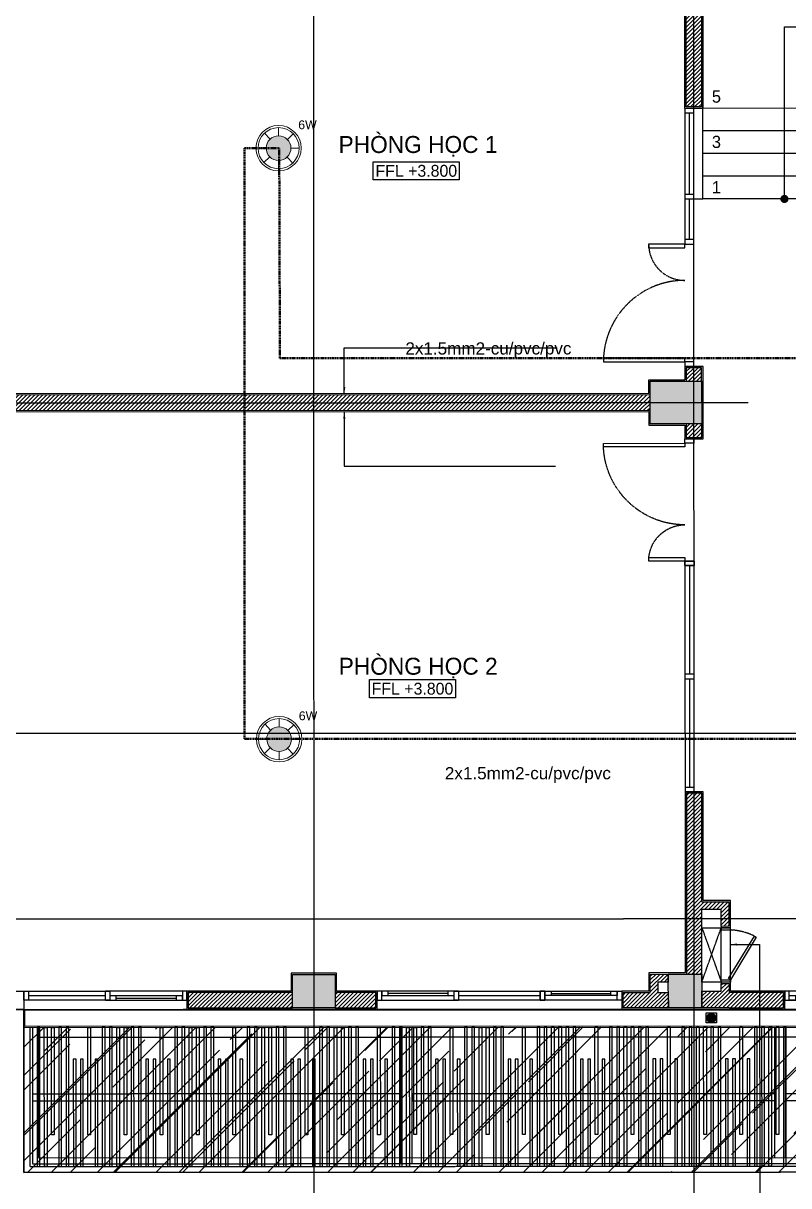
# Model space of a CAD drawing. Header units: inches. Extents: x 1721084 to 1854744, y 225101 to 488646.
# Drawn here: x 1816616 to 1825070, y 330174 to 343018 of the extents above; entities that cross this region are included whole.
import ezdxf
from ezdxf.enums import TextEntityAlignment as Align

# ---------------------------------------------------------------- set-up
doc = ezdxf.new("R2010")
doc.units = ezdxf.units.IN
doc.header["$MEASUREMENT"] = 0
doc.set_wipeout_variables(frame=1)
for name, pattern in [('ACAD_ISO03W100', [30, 12, -18]), ('DASHED', [19.05, 12.7, -6.35]), ('X-PL-T2$0$X-GRID-T2$0$CENTER2', [1.125, 0.75, -0.125, 0.125, -0.125]), ('X-PL-T2$0$X-PL-T2$0$DASHEDX2', [1.5, 1, -0.5]), ('X-PL-T2$0$X-PL-T2$0$HIDDEN2', [0.1875, 0.125, -0.0625])]:
    doc.linetypes.add(name, pattern=pattern)
for name, color, linetype in [('A-ANNO-DIM 100', 252, 'Continuous'), ('e-WIRE', 6, 'ACAD_ISO03W100'), ('X-PL-T2$0$A-ANNO-NOTE-ENG', 250, 'Continuous'), ('X-PL-T2$0$A-XREF', 250, 'Continuous'), ('X-PL-T2$0$X-COLUM-T2$0$A-FLOR-COLS-CONC', 250, 'Continuous'), ('X-PL-T2$0$X-COLUM-T2$0$A-FLOR-PATT', 250, 'Continuous'), ('X-PL-T2$0$X-GRID-T2$0$A-GRID', 9, 'X-PL-T2$0$X-GRID-T2$0$CENTER2'), ('X-PL-T2$0$X-PL-T2$0$A-ANNO-RNAM', 250, 'Continuous'), ('X-PL-T2$0$X-PL-T2$0$A-FLOR', 250, 'Continuous'), ('X-PL-T2$0$X-PL-T2$0$A-FLOR-ABOV', 250, 'X-PL-T2$0$X-PL-T2$0$HIDDEN2'), ('X-PL-T2$0$X-PL-T2$0$A-FLOR-DOOR', 250, 'Continuous'), ('X-PL-T2$0$X-PL-T2$0$A-FLOR-MED', 33, 'Continuous'), ('X-PL-T2$0$X-PL-T2$0$A-FLOR-PATT', 250, 'Continuous'), ('X-PL-T2$0$X-PL-T2$0$A-FLOR-STRS-NOTE', 250, 'Continuous'), ('X-PL-T2$0$X-PL-T2$0$A-FLOR-WALL', 250, 'Continuous'), ('X-PL-T2$0$X-PL-T2$0$A-FLOR-WALL-FNSH', 250, 'Continuous'), ('X-PL-T2$0$X-PL-T2$0$A-FLOR-WALL-PART', 250, 'Continuous'), ('X-PL-T2$0$X-PL-T2$0$A-FLOR-WDW', 250, 'Continuous'), ('X-PL-T2$0$X-PL-T2$0$A-FURN-EQPM', 250, 'Continuous'), ('X-PL-T2$0$X-PL-T2$0$A-XREF', 250, 'Continuous'), ('X-PL-T2$0$X-PL-T2$0$I-ANNO-LEVL-PLAN', 250, 'Continuous')]:
    doc.layers.add(name, color=color, linetype=linetype)
doc.layers.add('Chi tiet TB1', color=6, linetype='Continuous', lineweight=13)
doc.layers.add('TTLL', color=252, linetype='DASHED', lineweight=50)
doc.layers.add('Vien TB', color=7, linetype='Continuous', lineweight=18, true_color=0x009e00)
doc.styles.add('HDUNGARC', font='vn_vni.shx')
doc.styles.get("Standard").update_dxf_attribs({"font": 'arial.ttf'})
doc.styles.add('X-PL-T2$0$HDUNGARC', font='vn_vni.shx')
doc.styles.add('X-PL-T2$0$X-PL-T2$0$SYMBTEXT', font='VAVON_.TTF')
doc.dimstyles.new('X-PL-T2$0$DIM-75', dxfattribs={"dimscale": 75, "dimtxt": 2, "dimasz": 1, "dimexe": 1, "dimexo": 1, "dimgap": 0.5, "dimtad": 1, "dimdec": 0, "dimzin": 0, "dimdsep": 46, "dimtxsty": 'X-PL-T2$0$HDUNGARC', "dimblk": 'X-PL-T2$0$_ArchTick', "dimcen": 2, "dimdle": 1, "dimclrd": 256, "dimclre": 9, "dimclrt": 3, "dimadec": 0, "dimazin": 0, "dimtfac": 1, "dimtdec": 0, "dimtix": 1, "dimtmove": 2, "dimatfit": 2, "dimfxl": 1, "dimtolj": 1, "dimtzin": 0, "dimarcsym": 2})

# ---------------------------------------------------------------- blocks, each defined once
blk = doc.blocks.new('X-PL-T2$0$X-PL-T2$0$thang 21 bâc')
for points in [[(1850, -2800), (0, -2800), (0, 0), (6200, 0), (6200, -2800), (4350, -2800)], [(1850, -1800), (1850, 0), (2100, 0), (2100, -1800), (1850, -1800)], [(2100, -1800), (2100, 0), (2350, 0), (2350, -1800), (2100, -1800)], [(2350, -1800), (2350, 0), (2600, 0), (2600, -1800), (2350, -1800)], [(2600, -1800), (2600, 0), (2850, 0), (2850, -1800), (2600, -1800)], [(2850, -1800), (2850, 0), (3100, 0), (3100, -1800), (2850, -1800)], [(3100, -1800), (3100, 0), (3350, 0)], [(3100, -1800), (3350, 0)], [(3350, 0), (3600, 0), (3600, -1800), (3350, -1800)], [(3350, -1800), (3600, 0)], [(3600, -1800), (3600, 0), (3850, 0), (3850, -1800), (3600, -1800)], [(3850, -1800), (3850, 0), (4100, 0), (4100, -1800), (3850, -1800)], [(4100, -1800), (4100, 0), (4350, 0), (4350, -1800), (4100, -1800)], [(1850, -1800), (0, -1800)], [(1850, -2800), (1850, -1800), (4350, -1800), (4350, -2800)], [(3350, -1800), (3100, -1800)], [(6200, -1800), (4350, -1800)], [(1850, -2050), (0, -2050)], [(6200, -2050), (4350, -2050)], [(1850, -2300), (0, -2300)], [(6200, -2300), (4350, -2300)], [(1850, -2550), (0, -2550)], [(6200, -2550), (4350, -2550)], [(1850, -2800), (0, -2800)], [(6200, -2800), (4350, -2800)]]:
    blk.add_lwpolyline(points)
blk = doc.blocks.new('X-PL-T2$0$X-PL-T2$0$Class door 1400')
for points in [[(50, 1000), (50, 100), (90, 100), (90, 1000)], [(1310, 500), (1310, 100), (1350, 100), (1350, 500)], [(0, 100), (0, 0), (50, 0), (50, 100)], [(1350, 100), (1350, 0), (1400, 0), (1400, 100)]]:
    blk.add_lwpolyline(points, close=True)
at = {"color": 251, "linetype": 'X-PL-T2$0$X-PL-T2$0$DASHEDX2'}
for centre, radius, start, end in [((50, 100), 900, 0, 90), ((1350, 100), 400, 90, 180)]:
    blk.add_arc(centre, radius, start, end, dxfattribs=at)
blk = doc.blocks.new('*U592')
for points in [[(0, 0), (50, 0), (50, 100), (0, 100)], [(0, 0), (550, 0), (550, 100), (0, 100)], [(500, 0), (550, 0), (550, 100), (500, 100)]]:
    blk.add_lwpolyline(points, close=True)
at = {"color": 8}
blk.add_lwpolyline([(50, 50), (500, 50)], dxfattribs=at)
blk = doc.blocks.new('*U593')
for points in [[(0, 0), (50, 0), (50, 100), (0, 100)], [(0, 0), (1000, 0), (1000, 100), (0, 100)], [(950, 0), (1000, 0), (1000, 100), (950, 100)]]:
    blk.add_lwpolyline(points, close=True)
at = {"color": 8}
blk.add_lwpolyline([(50, 50), (950, 50)], dxfattribs=at)
blk = doc.blocks.new('X-PL-T2$0$X-COLUM-T2')
at = {"layer": 'X-PL-T2$0$X-COLUM-T2$0$A-FLOR-PATT'}
h = blk.add_hatch(dxfattribs=at)
h.set_pattern_fill('!BTCT', color=250, scale=20, pattern_type=2)
h.set_pattern_definition([(50, (0, 0), (143.45204, -12.5504), [15, -165]), (355, (0, 0), (-27.7503, 150.4384), [12, -132]), (100.4514, (11.95, -1.05), (115.7019, 137.8879), [12.748, -140.2284]), (46.1842, (0, 40), (213.4482, -33.1038), [22.5, -247.5]), (96.6356, (17.79, 37.24), (186.9325, 194.8236), [19.122, -210.3426]), (351.1842, (0, 40), (186.9324, 194.8237), [18, -198]), (21, (20, 30), (119.3814, -80.5238), [15, -165]), (326, (20, 30), (48.6631, 145.03), [12, -132]), (71.4514, (29.95, 23.29), (168.0445, 64.5061), [12.748, -140.2284]), (37.5, (0, 0), (2.43197, 66.57877), [0, -130.4, 0, -134, 0, -132.5]), (7.5, (0, 0), (52.6139, 78.88234), [0, -76.4, 0, -127.4, 0, -50.5]), (327.5, (-44.6, 0), (106.76449, -4.51097), [0, -50, 0, -156, 0, -207]), (317.5, (-64.6, 0), (116.63723, 20.021), [0, -65, 0, -103.6, 0, -147]), (45, (0, 0), (-60.10408, 60.10408), []), (45, (0, 24.5), (-60.10408, 60.10408), [])])
h.paths.add_polyline_path([(20685, 3915), (20685, 4285), (20315, 4285), (20315, 3915)])
h.paths.add_polyline_path([(20685, 685), (19915, 685), (19915, 375), (20685, 375)])
h.paths.add_polyline_path([(15485, -715), (14815, -715), (14815, -985), (15485, -985)])
h.paths.add_polyline_path([(15015, 3915), (15385, 3915), (15385, 4385), (15015, 4385)])
h.paths.add_polyline_path([(8785, 5465), (8785, 5935), (8215, 5935), (8215, 5465)])
h.paths.add_polyline_path([(4735, -985), (4735, -615), (4265, -615), (4265, -985)])
h.paths.add_polyline_path([(8415, -985), (8785, -985), (8785, -615), (8415, -615)])
h.paths.add_polyline_path([(8785, 11337), (8415, 11358), (8415, 10965), (8785, 10965)])
h.paths.add_polyline_path([(20685, 10634), (20315, 10656), (20315, 10215), (20685, 10215)])
h.paths.add_polyline_path([(4735, 11576), (4265, 11603), (4265, 11215), (4735, 11215)])
h.paths.add_polyline_path([(15, 11335), (15, 10965), (385, 10965), (385, 11335)])
h.paths.add_polyline_path([(15, 5935), (15, 5465), (585, 5465), (585, 5935)])
h.paths.add_polyline_path([(385, 15), (385, 385), (15, 385), (15, 15)])
at = {"layer": 'X-PL-T2$0$X-COLUM-T2$0$A-FLOR-COLS-CONC'}
for points in [[(8215, 5935), (8785, 5935), (8785, 5465), (8215, 5465)], [(8415, -615), (8785, -615), (8785, -985), (8415, -985)]]:
    blk.add_lwpolyline(points, close=True, dxfattribs=at)
blk.add_lwpolyline([(4735, -615), (4735, -985), (4265, -985), (4265, -615), (4735, -615), (4735, -615)], dxfattribs=at)
blk = doc.blocks.new('X-PL-T2$0$X-PL-T2$0$gen dien')
for p, q in [((-100, 0), (-100, 600)), ((0, 600), (-100, 600)), ((-100, 600), (-100, 575)), ((-100, 575), (0, 575)), ((0, 0), (0, 600)), ((0, 575), (0, 600)), ((-100, 0), (-100, 25)), ((-100, 25), (0, 25)), ((0, 0), (-100, 0)), ((0, 25), (0, 0))]:
    blk.add_line(p, q)
blk.add_lwpolyline([(286, 495), (0, 25), (-21, 38), (265, 508), (286, 495)])
at = {"color": 8, "linetype": 'X-PL-T2$0$X-PL-T2$0$DASHEDX2'}
blk.add_arc((-36, -122), 698, 64.4714, 87.0336, dxfattribs=at)
at = {"layer": 'X-PL-T2$0$X-PL-T2$0$A-FLOR-ABOV', "linetype": 'X-PL-T2$0$X-PL-T2$0$DASHEDX2'}
for p, q in [((-315, 600), (-100, 0)), ((-315, 0), (-100, 600)), ((-315, 600), (-100, 600)), ((-315, 0), (-315, 600)), ((-100, 0), (-315, 0))]:
    blk.add_line(p, q, dxfattribs=at)
blk = doc.blocks.new('*U605')
at = {"color": 0, "ltscale": 40}
for p, q in [((-600, 100), (300, 100)), ((300, 0), (-600, 0))]:
    blk.add_line(p, q, dxfattribs=at)
at = {"ltscale": 40}
for p, q in [((180, 75), (-480, 75)), ((-480, 50), (180, 50))]:
    blk.add_line(p, q, dxfattribs=at)
at = {"color": 0, "lineweight": -2}
for points in [[(-600, 100), (-550, 100), (-550, 0), (-600, 0)], [(300, 100), (250, 100), (250, 0), (300, 0)]]:
    blk.add_lwpolyline(points, close=True, dxfattribs=at)
at = {"ltscale": 40}
for points in [[(-550, 50), (-480, 50), (-480, 100), (-550, 100)], [(180, 50), (250, 50), (250, 100), (180, 100)]]:
    blk.add_lwpolyline(points, close=True, dxfattribs=at)
blk = doc.blocks.new('X-PL-T2$0$X-PL-T2$0$IDEN-ELEV-PLAN')
blk.add_wipeout([(-6.33, -1.33), (-6.33, 1.33), (6.33, 1.33), (6.33, -1.33)])
blk.add_lwpolyline([(-6.33, -1.33), (-6.33, 1.33), (6.33, 1.33), (6.33, -1.33)], close=True)
at = {"color": 2, "style": 'X-PL-T2$0$X-PL-T2$0$SYMBTEXT'}
blk.add_attdef('EL0.000', text='', height=2, dxfattribs=at).set_placement((0, 0), align=Align.MIDDLE)
blk = doc.blocks.new('*U619')
at = {"color": 0, "ltscale": 40}
for p, q in [((-600, 100), (300, 100)), ((300, 0), (-600, 0))]:
    blk.add_line(p, q, dxfattribs=at)
at = {"ltscale": 40}
for p, q in [((-480, 50), (180, 50)), ((180, 25), (-480, 25))]:
    blk.add_line(p, q, dxfattribs=at)
at = {"color": 0, "lineweight": -2}
for points in [[(-600, 100), (-550, 100), (-550, 0), (-600, 0)], [(300, 100), (250, 100), (250, 0), (300, 0)]]:
    blk.add_lwpolyline(points, close=True, dxfattribs=at)
at = {"ltscale": 40}
for points in [[(-550, 50), (-480, 50), (-480, 0), (-550, 0)], [(180, 50), (250, 50), (250, 0), (180, 0)]]:
    blk.add_lwpolyline(points, close=True, dxfattribs=at)
blk = doc.blocks.new('*U606')
for points in [[(0, 0), (50, 0), (50, 100), (0, 100)], [(0, 0), (950, 0), (950, 100), (0, 100)], [(900, 0), (950, 0), (950, 100), (900, 100)]]:
    blk.add_lwpolyline(points, close=True)
at = {"color": 8}
blk.add_lwpolyline([(50, 50), (900, 50)], dxfattribs=at)
blk = doc.blocks.new('X-PL-T2$0$X-PL-T2$0$A$C70671BA8')
at = {"color": 0, "linetype": 'ByBlock', "ltscale": 10}
for points in [[(-16080, 0), (-16050, 0), (-16050, 1535), (-16080, 1535)], [(-15970, 0), (-16000, 0), (-16000, 1535), (-15970, 1535)], [(-15840, 0), (-15810, 0), (-15810, 1535), (-15840, 1535)], [(-15760, 0), (-15730, 0), (-15730, 1535), (-15760, 1535)], [(-15520, 1535), (-15490, 1535), (-15490, 350), (-15520, 350)], [(-15360, 0), (-15330, 0), (-15330, 1535), (-15360, 1535)], [(-15280, 0), (-15250, 0), (-15250, 1535), (-15280, 1535)], [(-15170, 0), (-15200, 0), (-15200, 1535), (-15170, 1535)], [(-15040, 0), (-15010, 0), (-15010, 1535), (-15040, 1535)], [(-14960, 0), (-14930, 0), (-14930, 1535), (-14960, 1535)], [(-14720, 1535), (-14690, 1535), (-14690, 350), (-14720, 350)], [(-14560, 0), (-14530, 0), (-14530, 1535), (-14560, 1535)], [(-14480, 0), (-14450, 0), (-14450, 1535), (-14480, 1535)], [(-14370, 0), (-14400, 0), (-14400, 1535), (-14370, 1535)], [(-14240, 0), (-14210, 0), (-14210, 1535), (-14240, 1535)], [(-14160, 0), (-14130, 0), (-14130, 1535), (-14160, 1535)], [(-13920, 1535), (-13890, 1535), (-13890, 350), (-13920, 350)], [(-13760, 0), (-13730, 0), (-13730, 1535), (-13760, 1535)], [(-13680, 0), (-13650, 0), (-13650, 1535), (-13680, 1535)], [(-13570, 0), (-13600, 0), (-13600, 1535), (-13570, 1535)], [(-13440, 0), (-13410, 0), (-13410, 1535), (-13440, 1535)], [(-13360, 0), (-13330, 0), (-13330, 1535), (-13360, 1535)], [(-13120, 1535), (-13090, 1535), (-13090, 350), (-13120, 350)], [(-12960, 0), (-12930, 0), (-12930, 1535), (-12960, 1535)], [(-12880, 0), (-12850, 0), (-12850, 1535), (-12880, 1535)], [(-12770, 0), (-12800, 0), (-12800, 1535), (-12770, 1535)], [(-12640, 0), (-12610, 0), (-12610, 1535), (-12640, 1535)], [(-12560, 0), (-12530, 0), (-12530, 1535), (-12560, 1535)], [(-12320, 1535), (-12290, 1535), (-12290, 350), (-12320, 350)], [(-12160, 0), (-12130, 0), (-12130, 1535), (-12160, 1535)], [(-12080, 0), (-12050, 0), (-12050, 1535), (-12080, 1535)], [(-11970, 0), (-12000, 0), (-12000, 1535), (-11970, 1535)], [(-11840, 0), (-11810, 0), (-11810, 1535), (-11840, 1535)], [(-11760, 0), (-11730, 0), (-11730, 1535), (-11760, 1535)], [(-11520, 1535), (-11490, 1535), (-11490, 350), (-11520, 350)], [(-11360, 0), (-11330, 0), (-11330, 1535), (-11360, 1535)], [(-11280, 0), (-11250, 0), (-11250, 1535), (-11280, 1535)], [(-11170, 0), (-11200, 0), (-11200, 1535), (-11170, 1535)], [(-11040, 0), (-11010, 0), (-11010, 1535), (-11040, 1535)], [(-10960, 0), (-10930, 0), (-10930, 1535), (-10960, 1535)], [(-10720, 1535), (-10690, 1535), (-10690, 350), (-10720, 350)], [(-10560, 0), (-10530, 0), (-10530, 1535), (-10560, 1535)], [(-10480, 0), (-10450, 0), (-10450, 1535), (-10480, 1535)], [(-10370, 0), (-10400, 0), (-10400, 1535), (-10370, 1535)], [(-10240, 0), (-10210, 0), (-10210, 1535), (-10240, 1535)], [(-10160, 0), (-10130, 0), (-10130, 1535), (-10160, 1535)], [(-9920, 1535), (-9890, 1535), (-9890, 350), (-9920, 350)], [(-9760, 0), (-9730, 0), (-9730, 1535), (-9760, 1535)], [(-9680, 0), (-9650, 0), (-9650, 1535), (-9680, 1535)], [(-9570, 0), (-9600, 0), (-9600, 1535), (-9570, 1535)], [(-9440, 0), (-9410, 0), (-9410, 1535), (-9440, 1535)], [(-9360, 0), (-9330, 0), (-9330, 1535), (-9360, 1535)], [(-9120, 1535), (-9090, 1535), (-9090, 350), (-9120, 350)], [(-8960, 0), (-8930, 0), (-8930, 1535), (-8960, 1535)], [(-8880, 0), (-8850, 0), (-8850, 1535), (-8880, 1535)], [(-8770, 0), (-8800, 0), (-8800, 1535), (-8770, 1535)], [(-8640, 0), (-8610, 0), (-8610, 1535), (-8640, 1535)], [(-8560, 0), (-8530, 0), (-8530, 1535), (-8560, 1535)], [(-8320, 1535), (-8290, 1535), (-8290, 350), (-8320, 350)], [(-8160, 0), (-8130, 0), (-8130, 1535), (-8160, 1535)], [(-8080, 0), (-8050, 0), (-8050, 1535), (-8080, 1535)], [(-7970, 0), (-8000, 0), (-8000, 1535), (-7970, 1535)], [(-7840, 0), (-7810, 0), (-7810, 1535), (-7840, 1535)], [(-15680, 0), (-15650, 0), (-15650, 1185), (-15680, 1185)], [(-15600, 0), (-15570, 0), (-15570, 1185), (-15600, 1185)], [(-15440, 0), (-15410, 0), (-15410, 1185), (-15440, 1185)], [(-14880, 0), (-14850, 0), (-14850, 1185), (-14880, 1185)], [(-14800, 0), (-14770, 0), (-14770, 1185), (-14800, 1185)], [(-14640, 0), (-14610, 0), (-14610, 1185), (-14640, 1185)], [(-14080, 0), (-14050, 0), (-14050, 1185), (-14080, 1185)], [(-14000, 0), (-13970, 0), (-13970, 1185), (-14000, 1185)], [(-13840, 0), (-13810, 0), (-13810, 1185), (-13840, 1185)], [(-13280, 0), (-13250, 0), (-13250, 1185), (-13280, 1185)], [(-13200, 0), (-13170, 0), (-13170, 1185), (-13200, 1185)], [(-13040, 0), (-13010, 0), (-13010, 1185), (-13040, 1185)], [(-12480, 0), (-12450, 0), (-12450, 1185), (-12480, 1185)], [(-12400, 0), (-12370, 0), (-12370, 1185), (-12400, 1185)], [(-12240, 0), (-12210, 0), (-12210, 1185), (-12240, 1185)], [(-11680, 0), (-11650, 0), (-11650, 1185), (-11680, 1185)], [(-11600, 0), (-11570, 0), (-11570, 1185), (-11600, 1185)], [(-11440, 0), (-11410, 0), (-11410, 1185), (-11440, 1185)], [(-10880, 0), (-10850, 0), (-10850, 1185), (-10880, 1185)], [(-10800, 0), (-10770, 0), (-10770, 1185), (-10800, 1185)], [(-10640, 0), (-10610, 0), (-10610, 1185), (-10640, 1185)], [(-10080, 0), (-10050, 0), (-10050, 1185), (-10080, 1185)], [(-10000, 0), (-9970, 0), (-9970, 1185), (-10000, 1185)], [(-9840, 0), (-9810, 0), (-9810, 1185), (-9840, 1185)], [(-9280, 0), (-9250, 0), (-9250, 1185), (-9280, 1185)], [(-9200, 0), (-9170, 0), (-9170, 1185), (-9200, 1185)], [(-9040, 0), (-9010, 0), (-9010, 1185), (-9040, 1185)], [(-8480, 0), (-8450, 0), (-8450, 1185), (-8480, 1185)], [(-8400, 0), (-8370, 0), (-8370, 1185), (-8400, 1185)], [(-8240, 0), (-8210, 0), (-8210, 1185), (-8240, 1185)]]:
    blk.add_lwpolyline(points, close=True, dxfattribs=at)
for points in [[(-15920, 1535), (-15890, 1535), (-15890, 350), (-15920, 350), (-15920, 1535)], [(-15120, 1535), (-15090, 1535), (-15090, 350), (-15120, 350), (-15120, 1535)], [(-14320, 1535), (-14290, 1535), (-14290, 350), (-14320, 350), (-14320, 1535)], [(-13520, 1535), (-13490, 1535), (-13490, 350), (-13520, 350), (-13520, 1535)], [(-12720, 1535), (-12690, 1535), (-12690, 350), (-12720, 350), (-12720, 1535)], [(-11920, 1535), (-11890, 1535), (-11890, 350), (-11920, 350), (-11920, 1535)], [(-11120, 1535), (-11090, 1535), (-11090, 350), (-11120, 350), (-11120, 1535)], [(-10320, 1535), (-10290, 1535), (-10290, 350), (-10320, 350), (-10320, 1535)], [(-9520, 1535), (-9490, 1535), (-9490, 350), (-9520, 350), (-9520, 1535)], [(-8720, 1535), (-8690, 1535), (-8690, 350), (-8720, 350), (-8720, 1535)], [(-7920, 1535), (-7890, 1535), (-7890, 350), (-7920, 350), (-7920, 1535)]]:
    blk.add_lwpolyline(points, dxfattribs=at)
blk = doc.blocks.new('X-PL-T2$0$X-PL-T2$0$PHEU THU 115X115')
blk.add_wipeout([(-58, 0), (58, 0), (58, -115), (-58, -115)])
for p, q in [((-15, -24), (14, -24)), ((-15, -91), (14, -91))]:
    blk.add_line(p, q)
blk.add_lwpolyline([(-58, 0), (58, 0), (58, -115), (-58, -115)], close=True)
for points in [[(-9, -54), (-43, -54)], [(-43, -61), (-9, -61)], [(36, -43), (-36, -43)], [(-36, -49), (36, -49)], [(-36, -66), (36, -66)], [(36, -72), (-36, -72)], [(30, -30), (30, -30), (-31, -30)], [(-31, -37), (30, -37)], [(-31, -78), (30, -78)], [(30, -85), (30, -85), (-31, -85)], [(9, -54), (43, -54)], [(43, -61), (9, -61)]]:
    blk.add_lwpolyline(points)
for radius in [51.5, 46.6, 4.59]:
    blk.add_circle((0, -58), radius)
for centre, radius, start, end in [((-43, -57), 3.31, 102.6911, 257.3089), ((-36, -46), 2.86, 91.5923, 268.4077), ((-36, -69), 2.86, 91.5923, 268.4077), ((-31, -34), 3.25, 95.4785, 264.5215), ((-31, -81), 3.25, 95.4785, 264.5215), ((-11, -57), 3.57, 295.1985, 64.8015), ((10, -57), 3.57, 115.1985, 244.8015), ((30, -34), 3.26, 278.0597, 81.9403), ((30, -81), 3.26, 278.0597, 81.9403), ((36, -46), 2.92, 282.0282, 77.9718), ((36, -69), 2.92, 282.0282, 77.9718), ((42, -57), 3.31, 282.6911, 77.3089)]:
    blk.add_arc(centre, radius, start, end)
for points in [[(14, -24), (17, -22), (15, -19), (10, -17), (-1, -16), (-13, -18), (-17, -21), (-18, -23), (-15, -24)], [(14, -91), (17, -93), (15, -96), (10, -98), (-1, -99), (-13, -97), (-17, -94), (-18, -92), (-15, -91)]]:
    blk.add_spline(points, degree=3)
blk = doc.blocks.new('X-PL-T2$0$X-PL-T2$0$MAICHE KINH 1')
at = {"layer": 'X-PL-T2$0$X-PL-T2$0$A-FLOR-WALL-PART'}
for points in [[(4165, -1705), (4165, -200)], [(4285, -1705), (4285, -200)], [(8290, -1640), (8290, -200)], [(8410, -1640), (8410, -200)]]:
    blk.add_lwpolyline(points, dxfattribs=at)
at = {"layer": 'X-PL-T2$0$X-PL-T2$0$A-FLOR-WALL-PART', "color": 251, "linetype": 'X-PL-T2$0$X-PL-T2$0$DASHEDX2'}
blk.add_lwpolyline([(16540, -310), (160, -310)], dxfattribs=at)
for points in [[(4165, -1010), (4165, -935), (95, -935), (95, -1010)], [(8290, -1010), (8290, -935), (4285, -935), (4285, -1010)], [(12415, -1010), (12415, -935), (8410, -935), (8410, -1010)]]:
    blk.add_lwpolyline(points, close=True, dxfattribs=at)
at = {"layer": 'X-PL-T2$0$X-PL-T2$0$A-FURN-EQPM', "color": 6, "xscale": 0.9708737864077668, "yscale": 0.9708737864077668, "zscale": 0.9708737864077668}
blk.add_blockref('X-PL-T2$0$X-PL-T2$0$PHEU THU 115X115', (7590, -40), dxfattribs=at)
at = {"layer": 'X-PL-T2$0$X-PL-T2$0$A-FLOR-PATT'}
h = blk.add_hatch(dxfattribs=at)
h.set_pattern_fill('AR-RROOF', color=8, scale=500, angle=225.0182)
h.set_pattern_definition([(225.0182, (41960.16, -5834.8), (-423.904, -1131.506), [7500, -1000, 2500, -500]), (225.0182, (41666.9, -6481.9), (823.817, -116.41), [1500, -165, 3000, -375]), (225.01825, (42084.06, -6312.04), (-1600.936, -2075.8683), [4000, -700, 2000, -500])])
h.paths.add_polyline_path([(16700, -1800), (16700, -200), (0, -200), (0, -1800)])
at = {"layer": 'X-PL-T2$0$X-PL-T2$0$A-FLOR-WALL-PART'}
for points in [[(0, 0), (16700, 0), (16700, -1800), (0, -1800)], [(10, -10), (16690, -10), (16690, -190), (10, -190)]]:
    blk.add_lwpolyline(points, close=True, dxfattribs=at)
for points in [[(0, -200), (16700, -200)], [(0, -200), (0, -1800), (16700, -1800), (16700, -200)], [(160, -200), (160, -1640), (16540, -1640), (16540, -200)]]:
    blk.add_lwpolyline(points, dxfattribs=at)
at = {"layer": 'X-PL-T2$0$X-PL-T2$0$A-FLOR-WALL-PART', "color": 251, "linetype": 'X-PL-T2$0$X-PL-T2$0$DASHEDX2'}
for points in [[(65, -200), (65, -1735), (16635, -1735), (16635, -200)], [(95, -200), (95, -1705), (16605, -1705), (16605, -200)]]:
    blk.add_lwpolyline(points, dxfattribs=at)
at = {"layer": 'X-PL-T2$0$X-PL-T2$0$A-FLOR-PATT', "color": 250}
blk.add_blockref('X-PL-T2$0$X-PL-T2$0$A$C70671BA8', (16225, -1735), dxfattribs=at)
blk = doc.blocks.new('X-PL-T2$0$X-GRID-T2')
at = {"layer": 'X-PL-T2$0$X-GRID-T2$0$A-GRID', "ltscale": 8}
for p, q in [((4500, 15788.2), (4500, -4800)), ((8700, -4800), (8700, 15788.2)), ((-3578.7, 5700), (9300, 5700)), ((-3578.7, 2050), (14116.5, 2050)), ((-3578.7, 0), (14116.5, 0)), ((-3578.7, -1000), (30471.8, -1000))]:
    blk.add_line(p, q, dxfattribs=at)
blk = doc.blocks.new('X-PL-T2$0$X-PL-T2$0$S3000')
at = {"layer": 'X-PL-T2$0$X-PL-T2$0$A-FLOR-WDW'}
for name, p in [('*U619', (-2100, -100)), ('*U593', (-1850, -100))]:
    blk.add_blockref(name, p, dxfattribs=at)
at = {"layer": 'X-PL-T2$0$X-PL-T2$0$A-FLOR-WDW', "xscale": -1}
blk.add_blockref('*U619', (-600, -100), dxfattribs=at)
blk = doc.blocks.new('*U620')
for points in [[(0, 0), (50, 0), (50, 100), (0, 100)], [(0, 0), (1300, 0), (1300, 100), (0, 100)], [(1250, 0), (1300, 0), (1300, 100), (1250, 100)]]:
    blk.add_lwpolyline(points, close=True)
at = {"color": 8}
blk.add_lwpolyline([(50, 50), (1250, 50)], dxfattribs=at)
blk = doc.blocks.new('X-PL-T2$0$X-PL-T2')
at = {"layer": 'X-PL-T2$0$X-PL-T2$0$A-FLOR-PATT'}
h = blk.add_hatch(dxfattribs=at)
h.set_pattern_fill('ANSI31', color=250, scale=250)
h.paths.add_polyline_path([(8615, 8965), (8785, 8965), (8785, 10765), (9735, 10765), (9735, 11035), (9035, 11035), (9035, 11101, 0.379561), (8828, 11334), (8785, 11337), (8785, 11251), (8820, 11249, -0.37519), (8950, 11101), (8950, 10965), (9550, 10965), (9550, 10850), (8785, 10850), (8785, 10965), (8617, 10965)])
h = blk.add_hatch(dxfattribs=at)
h.set_pattern_fill('ANSI31', color=250, scale=250)
h.paths.add_polyline_path([(8615, 6085), (8615, 5935), (8785, 5935), (8785, 6085)])
h.paths.add_polyline_path([(8215, 5615), (8215, 5785), (585, 5785), (585, 5615)])
h.paths.add_polyline_path([(8615, 5465), (8615, 5315), (8785, 5315), (8785, 5465)])
h = blk.add_hatch(dxfattribs=at)
h.set_pattern_fill('ANSI31', color=250, scale=250)
h.paths.add_polyline_path([(9685, -985), (9685, -815), (9085, -815), (9085, -715), (9000, -715), (9000, -800), (8785, -800), (8785, -985), (9085, -985)])
h.paths.add_polyline_path([(8785, 100), (9000, 100), (9000, -85), (9085, -85), (9085, 185), (8785, 185), (8785, 1385), (8615, 1385), (8615, -615), (8785, -615)])
h = blk.add_hatch(dxfattribs=at)
h.set_pattern_fill('ANSI31', color=250, scale=250)
h.paths.add_polyline_path([(7915, -815), (7915, -985), (8415, -985), (8415, -815), (8300, -815), (8300, -700), (8415, -700), (8415, -615), (8215, -615), (8215, -815)])
h.paths.add_polyline_path([(5185, -985), (5185, -815), (4735, -815), (4735, -985)])
h.paths.add_polyline_path([(3114, -815), (3114, -985), (4265, -985), (4265, -815)])
at = {"layer": 'X-PL-T2$0$X-PL-T2$0$A-FLOR-STRS-NOTE', "color": 174, "ltscale": 400}
blk.add_lwpolyline([(9700, 7950), (9700, 9850), (12025, 9850)], dxfattribs=at)
at = {"layer": 'X-PL-T2$0$X-PL-T2$0$A-FLOR-STRS-NOTE', "color": 174, "const_width": 45}
blk.add_lwpolyline([(9677, 7949, -1), (9722, 7949, -1)], format="xyb", close=True, dxfattribs=at)
at = {"layer": 'X-PL-T2$0$X-PL-T2$0$A-FLOR-WALL'}
for points in [[(8785, 10765), (8785, 8965), (8615, 8965), (8617, 10965), (8785, 10965), (8785, 10850)], [(8785, 5935), (8785, 6085), (8615, 6085), (8615, 5935), (8785, 5935)], [(8215, 5785), (585, 5785), (585, 5615), (8215, 5615), (8215, 5785)], [(8615, 5465), (8615, 5315), (8785, 5315), (8785, 5465), (8215, 5465)], [(8785, 185), (8785, 1385), (8615, 1385), (8615, -615), (8785, -615)], [(8785, 185), (9085, 185), (9085, -85), (9000, -85), (9000, 100), (8785, 100)], [(8785, -615), (8785, 100)], [(8415, -985), (7915, -985), (7915, -815), (8215, -815), (8215, -615), (8415, -615), (8415, -700), (8300, -700), (8300, -815), (8415, -815), (8415, -985)], [(8785, -985), (8785, -800), (9000, -800), (9000, -715), (9085, -715), (9085, -815)], [(9085, -985), (9685, -985), (9685, -815), (9085, -815)], [(9085, -985), (8785, -985)]]:
    blk.add_lwpolyline(points, dxfattribs=at)
for points in [[(4265, -985), (4265, -815), (3114, -815), (3114, -985)], [(4735, -985), (5185, -985), (5185, -815), (4735, -815)]]:
    blk.add_lwpolyline(points, close=True, dxfattribs=at)
at = {"layer": 'X-PL-T2$0$X-PL-T2$0$A-FLOR-WALL-FNSH'}
for points in [[(8800, 10750), (8800, 8950), (8600, 8950), (8600, 10950), (8200, 10950), (8200, 11185)], [(8600, 5450), (8600, 5300), (8800, 5300), (8800, 6100), (8600, 6100), (8600, 5950)], [(8200, 5800), (600, 5800), (600, 5950), (200, 5950)], [(8200, 5800), (8200, 5950), (8600, 5950)], [(200, 5450), (600, 5450), (600, 5600), (8200, 5600)], [(8200, 5600), (8200, 5450), (8600, 5450)], [(9000, -85), (9000, -100), (9100, -100), (9100, 200), (8800, 200), (8800, 1400), (8600, 1400), (8600, -600), (8200, -600), (8200, -800), (7900, -800), (7900, -1000), (9700, -1000), (9700, -800), (9100, -800)], [(9100, -800), (9100, -700), (9000, -700), (9000, -715)], [(1000, -800), (1300, -800), (1300, -1000), (1000, -1000)]]:
    blk.add_lwpolyline(points, dxfattribs=at)
blk.add_lwpolyline([(4250, -600), (4250, -800), (3100, -800), (3100, -1000), (5200, -1000), (5200, -800), (4750, -800), (4750, -600)], close=True, dxfattribs=at)
at = {"layer": 'X-PL-T2$0$X-PL-T2$0$A-FLOR-WALL-PART'}
for points in [[(8700, 7950), (8800, 7950), (8800, 8950), (8700, 8950)], [(1300, -1000), (3100, -1000)], [(5200, -1000), (7900, -1000)], [(9700, -1000), (10600, -1000)]]:
    blk.add_lwpolyline(points, dxfattribs=at)
at = {"layer": 'X-PL-T2$0$X-PL-T2$0$A-FLOR'}
blk.add_blockref('X-PL-T2$0$X-PL-T2$0$thang 21 bâc', (8800, 10750), dxfattribs=at)
at = {"layer": 'X-PL-T2$0$X-PL-T2$0$A-FLOR-DOOR'}
for name, p, rotation in [('*U593', (8700, 7950), 90), ('*U592', (8700, 7450), 90), ('X-PL-T2$0$X-PL-T2$0$Class door 1400', (8700, 6100), 90), ('*U620', (8600, 3950), 270), ('*U620', (8600, 2700), 270)]:
    blk.add_blockref(name, p, dxfattribs=dict(at, rotation=rotation))
at = {"layer": 'X-PL-T2$0$X-PL-T2$0$A-FLOR-DOOR', "extrusion": (0, 0, -1), "zscale": -1, "rotation": 270}
blk.add_blockref('X-PL-T2$0$X-PL-T2$0$Class door 1400', (-8700, 5300), dxfattribs=at)
at = {"layer": 'X-PL-T2$0$X-PL-T2$0$A-FLOR-DOOR'}
blk.add_blockref('X-PL-T2$0$X-PL-T2$0$gen dien', (9100, -700), dxfattribs=at)
at = {"layer": 'X-PL-T2$0$X-PL-T2$0$A-FLOR-WALL'}
blk.add_blockref('X-PL-T2$0$X-GRID-T2', (0, 0), dxfattribs=at)
at = {"layer": 'X-PL-T2$0$X-PL-T2$0$A-FLOR-WALL', "xscale": -1, "rotation": 179.989146179757}
blk.add_blockref('X-PL-T2$0$X-PL-T2$0$S3000', (7900, -900), dxfattribs=at)
at = {"layer": 'X-PL-T2$0$X-PL-T2$0$A-FLOR-WDW', "xscale": -1}
for name, p in [('*U606', (2250, -900)), ('*U619', (2500, -900))]:
    blk.add_blockref(name, p, dxfattribs=at)
at = {"layer": 'X-PL-T2$0$X-PL-T2$0$A-FLOR-WDW', "xscale": -1, "rotation": 180}
blk.add_blockref('*U605', (10300, -800), dxfattribs=at)
at = {"layer": 'X-PL-T2$0$X-PL-T2$0$A-XREF'}
blk.add_blockref('X-PL-T2$0$X-COLUM-T2', (0, 0), dxfattribs=at)
at = {"layer": 'X-PL-T2$0$X-PL-T2$0$A-ANNO-RNAM', "char_height": 187.5, "attachment_point": 5, "style": 'X-PL-T2$0$X-PL-T2$0$SYMBTEXT'}
for s, insert, width in [('PHOØNG HOÏC 1', (5654, 8531), 1945.88), ('PHOØNG HOÏC 2', (5654, 2768), 1811.05)]:
    blk.add_mtext(s, dxfattribs=dict(at, insert=insert, width=width))
at = {"layer": 'X-PL-T2$0$X-PL-T2$0$A-FLOR-MED'}
blk.add_blockref('X-PL-T2$0$X-PL-T2$0$MAICHE KINH 1', (1300, -1000), dxfattribs=at)
at = {"layer": 'X-PL-T2$0$X-PL-T2$0$I-ANNO-LEVL-PLAN'}
ref = blk.add_blockref('X-PL-T2$0$X-PL-T2$0$IDEN-ELEV-PLAN', (5635, 8261), dxfattribs=dict(at, xscale=75, yscale=75, zscale=75))
ref.add_attrib('EL 000.00', 'FFL +3.800', dxfattribs={"layer": '0', "height": 131.2, "style": 'X-PL-T2$0$X-PL-T2$0$SYMBTEXT'}).set_placement((5635, 8261), align=Align.MIDDLE)
ref = blk.add_blockref('X-PL-T2$0$X-PL-T2$0$IDEN-ELEV-PLAN', (5591, 2541), dxfattribs=dict(at, xscale=75, yscale=75, zscale=75))
ref.add_attrib('EL 000.00', 'FFL +3.800', dxfattribs={"layer": '0', "height": 131.2, "style": 'X-PL-T2$0$X-PL-T2$0$SYMBTEXT'}).set_placement((5591, 2541), align=Align.MIDDLE)
blk = doc.blocks.new('X-PL-T2$0$_ArchTick')
at = {"color": 0, "linetype": 'ByBlock', "const_width": 0.15}
blk.add_lwpolyline([(-0.5, -0.48), (0.5, 0.52)], dxfattribs=at)
blk = doc.blocks.new('4566')
at = {"layer": 'Chi tiet TB1', "ltscale": 50}
h = blk.add_hatch(color=3, dxfattribs=at)
h.set_gradient(color1=(0, 255, 0), color2=(0, 230, 0), one_color=1, tint=0.45, name='SPHERICAL')
edge = h.paths.add_edge_path()
edge.add_ellipse((0, 0), major_axis=(0.992, 0.992), ratio=1, start_angle=0, end_angle=360)
at = {"layer": 'Chi tiet TB1', "color": 3, "ltscale": 50}
for p, q in [((-1.6, 1.71), (-0.96, 1.02)), ((0, 2.34), (0, 1.4)), ((1.67, 1.63), (1, 0.98)), ((1.4, 0), (2.34, 0)), ((-2.34, 0), (-1.4, 0)), ((-1, -0.98), (-1.67, -1.63)), ((0.96, -1.02), (1.6, -1.71)), ((0, -1.4), (0, -2.34))]:
    blk.add_line(p, q, dxfattribs=at)
blk.add_ellipse((0, 0), major_axis=(0.992, 0.992), ratio=1, start_param=5.498004, end_param=11.781189, dxfattribs=at)
at = {"layer": 'Vien TB', "ltscale": 50}
for major_axis, start_param, end_param in [((-1.82, 1.82), 2.356147, 8.639332), ((-1.65, 1.65), 3.927127, 10.210312)]:
    blk.add_ellipse((0, 0), major_axis=major_axis, ratio=1, start_param=start_param, end_param=end_param, dxfattribs=at)
at = {"layer": 'Vien TB', "ltscale": 50, "insert": (2.23, 3.15), "char_height": 1, "attachment_point": 1}
blk.add_mtext_dynamic_manual_height_columns('6W', width=2.5934, gutter_width=1, heights=[0], dxfattribs=at)
blk = doc.blocks.new('X-PL-T2')
at = {"layer": 'X-PL-T2$0$A-XREF'}
blk.add_blockref('X-PL-T2$0$X-PL-T2', (0, 0), dxfattribs=at)
at = {"layer": 'X-PL-T2$0$A-ANNO-NOTE-ENG', "color": 3, "char_height": 135, "attachment_point": 5, "style": 'X-PL-T2$0$HDUNGARC'}
for s, insert in [('5', (8949, 9079)), ('3', (8949, 8579)), ('1', (8949, 8079))]:
    blk.add_mtext(s, dxfattribs=dict(at, insert=insert))
at = {"layer": 'X-PL-T2$0$A-XREF'}
for points in [[(4839, 5800), (4839, 6305), (7190, 6305)], [(4839, 5600), (4839, 5000), (7172, 5000)], [(9100, -286), (9423, -286), (9423, -6200)]]:
    blk.add_leader(points, dimstyle='X-PL-T2$0$DIM-75', override={"dimgap": 0.5, "dimtad": 0}, dxfattribs=at)

msp = doc.modelspace()

# ---------------------------------------------------------------- block references
at = {"layer": 'e-WIRE', "color": 6, "ltscale": 10, "xscale": 1.000295790319478, "yscale": 1.000295790308883, "zscale": 1.000295790310395, "rotation": 0.01695004387035648}
msp.add_blockref('X-PL-T2', (1815322.4, 333122.6), dxfattribs=at)

# ---------------------------------------------------------------- next in the draw order: linework, layer by layer
at = {"layer": 'TTLL', "color": 4}
msp.add_lwpolyline([(1833737.2, 334970.8), (1833737.2, 337973.3), (1836240.4, 337973.3), (1836240.4, 340111.8), (1827482, 340111.8), (1827482, 339316.8), (1819450, 339316.8), (1819442.8, 341638.5), (1819059.3, 341638.5), (1819059.3, 335111.3), (1826222.3, 335111.3), (1826222.3, 333026), (1828544.9, 333026)], dxfattribs=at)

# ---------------------------------------------------------------- next in the draw order: block references
at = {"xscale": 97.34783631149912, "yscale": 97.34783631149912, "zscale": 97.34783631149912}
for p in [(1819435.4, 341638.1), (1819441.4, 335108.3)]:
    msp.add_blockref('4566', p, dxfattribs=at)

# ---------------------------------------------------------------- next in the draw order: texts
at = {"layer": 'A-ANNO-DIM 100', "color": 3, "char_height": 135, "attachment_point": 7, "rotation": 0.03082, "style": 'HDUNGARC'}
for insert in [(1820836, 339316.8), (1821272, 334623.5)]:
    msp.add_mtext('\\A1;{\\fArial|b0|i0|c0|p34;2x1.5mm2-cu/pvc/pvc}', dxfattribs=dict(at, insert=insert))

doc.saveas('drawing.dxf')
